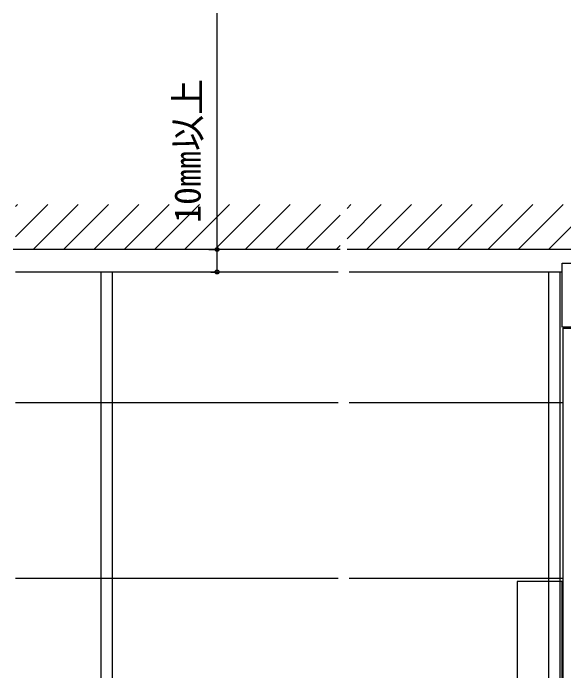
# Model space of a CAD drawing. Units: millimetres, scale not verified. Extents: x -700 to 700, y -1043 to 1037.
# Drawn here: x -52.9 to 191.7, y -489.4 to -194.3 of the extents above; entities that cross this region are included whole.
import ezdxf
from ezdxf.enums import TextEntityAlignment as Align

# ---------------------------------------------------------------- set-up
doc = ezdxf.new("R2010")
doc.units = ezdxf.units.MM
doc.header["$LTSCALE"] = 6
for name, color, linetype in [('0-2_YKK_11', 7, 'Continuous'), ('0-3_YKK_12', 2, 'Continuous'), ('0-5_YKK_D', 6, 'Continuous'), ('0-7_YSS_K', 3, 'Continuous')]:
    doc.layers.add(name, color=color, linetype=linetype)
doc.styles.add('ＭＳ ゴシック', font='')
doc.styles.get('ＭＳ ゴシック').set_extended_font_data('MS Gothic')

msp = doc.modelspace()

# ---------------------------------------------------------------- linework, layer by layer
at = {"layer": '0-2_YKK_11'}
msp.add_lwpolyline([(228.041, -333.702), (190.999, -333.702), (190.999, -305.202), (196.999, -305.202)], dxfattribs=at)
at = {"layer": '0-3_YKK_12'}
for p, q in [((91.446, -309.2), (-51.875, -309.2)), ((-14.001, -309.2), (-14.001, -489.353)), ((-9.001, -309.2), (-9.001, -489.353)), ((190.999, -309.2), (96.446, -309.2)), ((184.999, -309.2), (184.999, -489.353)), ((189.999, -309.2), (189.999, -489.353)), ((191.498, -334.2), (265.498, -334.2)), ((191.498, -489.353), (191.498, -334.2)), ((-51.875, -367.2), (91.446, -367.2)), ((96.446, -367.2), (191.498, -367.2)), ((-51.875, -445.2), (91.446, -445.2)), ((96.446, -445.2), (191.498, -445.2)), ((190.998, -489.353), (190.998, -446.7))]:
    msp.add_line(p, q, dxfattribs=at)
msp.add_lwpolyline([(191.498, -446.7), (170.998, -446.7), (170.998, -489.353)], dxfattribs=at)
at = {"layer": '0-5_YKK_D'}
for p, q in [((33.975, -299.201), (38.674, -299.201)), ((34.915, -309.2), (38.674, -309.2))]:
    msp.add_line(p, q, dxfattribs=at)
msp.add_lwpolyline([(37.674, -309.2), (37.674, -299.201), (37.674, -194.31)], dxfattribs=at)
for centre in [(37.674, -299.201), (37.674, -309.2)]:
    msp.add_circle(centre, 0.85, dxfattribs=at)
at = {"layer": '0-7_YSS_K'}
for p, q in [((-51.875, -280.07), (-51.006, -279.2)), ((-51.875, -293.54), (-37.536, -279.2)), ((-44.066, -299.201), (-24.065, -279.2)), ((-30.595, -299.201), (-10.595, -279.2)), ((-17.125, -299.201), (2.876, -279.2)), ((-3.655, -299.201), (16.346, -279.2)), ((9.816, -299.201), (29.816, -279.2)), ((23.286, -299.201), (43.287, -279.2)), ((36.756, -299.201), (56.757, -279.2)), ((50.227, -299.201), (70.228, -279.2)), ((63.697, -299.201), (83.698, -279.2)), ((95.446, -280.922), (97.168, -279.2)), ((95.446, -294.393), (110.639, -279.2)), ((104.108, -299.201), (124.109, -279.2)), ((117.579, -299.201), (137.579, -279.2)), ((131.049, -299.201), (151.05, -279.2)), ((144.519, -299.201), (164.52, -279.2)), ((157.99, -299.201), (177.991, -279.2)), ((171.46, -299.201), (191.461, -279.2)), ((184.93, -299.201), (204.931, -279.2)), ((77.168, -299.201), (92.446, -283.922)), ((90.638, -299.201), (92.446, -297.393)), ((92.446, -299.201), (-52.875, -299.201)), ((363.499, -299.202), (95.446, -299.201)), ((363.499, -299.202), (155.899, -299.202))]:
    msp.add_line(p, q, dxfattribs=at)

# ---------------------------------------------------------------- texts
at = {"layer": '0-5_YKK_D', "style": 'ＭＳ ゴシック'}
msp.add_text('10㎜以上', height=11.73, rotation=90, dxfattribs=at).set_placement((33.946, -287.401), align=Align.BOTTOM_LEFT)

doc.saveas('drawing.dxf')
